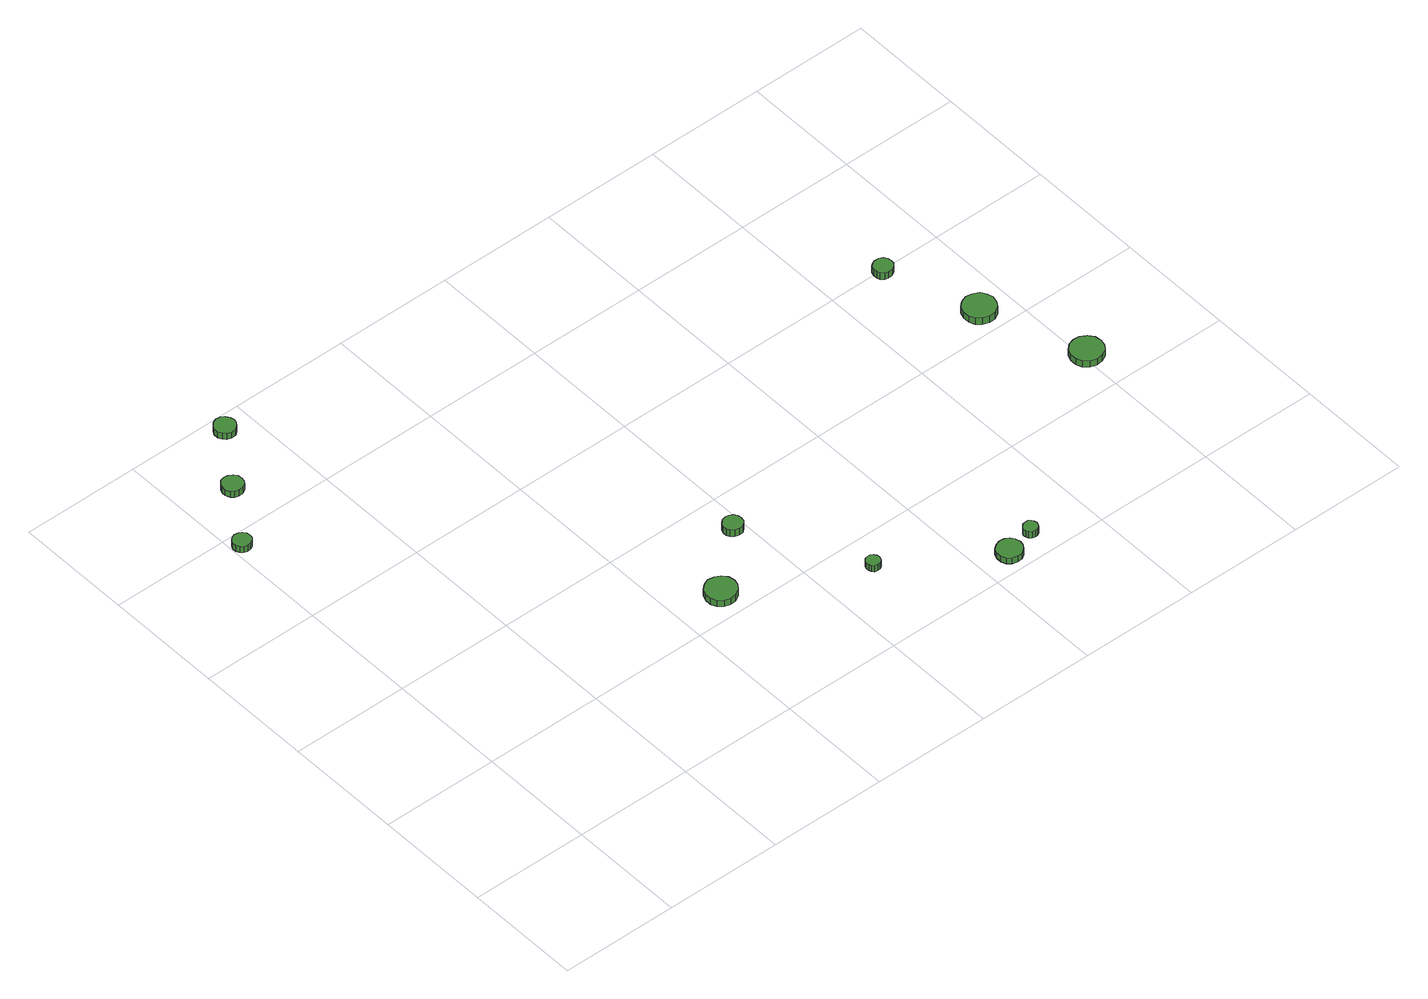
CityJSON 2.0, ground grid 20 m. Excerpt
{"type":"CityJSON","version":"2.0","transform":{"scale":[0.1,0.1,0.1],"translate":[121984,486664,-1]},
"CityObjects":{
"tree1":{"type":"SolitaryVegetationObject","attributes":{"function":"something"},"geometry":[{"type":"MultiSurface","lod":"1","boundaries":[[[0,1,2,3,4,5,6,7,8,9,10,11,12,13,14]],[[15,16,17,18,19,20,21,22,23,24,25,26,27,28,29]],[[0,29,28,1]],[[1,28,27,2]],[[2,27,26,3]],[[3,26,25,4]],[[4,25,24,5]],[[5,24,23,6]],[[6,23,22,7]],[[7,22,21,8]],[[8,21,20,9]],[[9,20,19,10]],[[10,19,18,11]],[[11,18,17,12]],[[12,17,16,13]],[[13,16,15,14]],[[14,15,29,0]]]}]},
"tree2":{"type":"SolitaryVegetationObject","attributes":{"function":"something"},"geometry":[{"type":"MultiSurface","lod":"1","boundaries":[[[30,31,32,33,34,35,36,37,38,39,40,41,42,43,44]],[[45,46,47,48,49,50,51,52,53,54,55,56,57,58,59]],[[30,59,58,31]],[[31,58,57,32]],[[32,57,56,33]],[[33,56,55,34]],[[34,55,54,35]],[[35,54,53,36]],[[36,53,52,37]],[[37,52,51,38]],[[38,51,50,39]],[[39,50,49,40]],[[40,49,48,41]],[[41,48,47,42]],[[42,47,46,43]],[[43,46,45,44]],[[44,45,59,30]]]}]},
"tree3":{"type":"SolitaryVegetationObject","attributes":{"function":"something"},"geometry":[{"type":"MultiSurface","lod":"1","boundaries":[[[60,61,62,63,64,65,66,67,68,69,70,71,72,73,74]],[[75,76,77,78,79,80,81,82,83,84,85,86,87,88,89]],[[60,89,88,61]],[[61,88,87,62]],[[62,87,86,63]],[[63,86,85,64]],[[64,85,84,65]],[[65,84,83,66]],[[66,83,82,67]],[[67,82,81,68]],[[68,81,80,69]],[[69,80,79,70]],[[70,79,78,71]],[[71,78,77,72]],[[72,77,76,73]],[[73,76,75,74]],[[74,75,89,60]]]}]},
"tree4":{"type":"SolitaryVegetationObject","attributes":{"function":"something"},"geometry":[{"type":"MultiSurface","lod":"1","boundaries":[[[90,91,92,93,94,95,96,97,98,99,100,101,102,103,104]],[[105,106,107,108,109,110,111,112,113,114,115,116,117,118,119]],[[90,119,118,91]],[[91,118,117,92]],[[92,117,116,93]],[[93,116,115,94]],[[94,115,114,95]],[[95,114,113,96]],[[96,113,112,97]],[[97,112,111,98]],[[98,111,110,99]],[[99,110,109,100]],[[100,109,108,101]],[[101,108,107,102]],[[102,107,106,103]],[[103,106,105,104]],[[104,105,119,90]]]}]},
"tree5":{"type":"SolitaryVegetationObject","attributes":{"function":"something"},"geometry":[{"type":"MultiSurface","lod":"1","boundaries":[[[120,121,122,123,124,125,126,127,128,129,130,131,132,133,134]],[[135,136,137,138,139,140,141,142,143,144,145,146,147,148,149]],[[120,149,148,121]],[[121,148,147,122]],[[122,147,146,123]],[[123,146,145,124]],[[124,145,144,125]],[[125,144,143,126]],[[126,143,142,127]],[[127,142,141,128]],[[128,141,140,129]],[[129,140,139,130]],[[130,139,138,131]],[[131,138,137,132]],[[132,137,136,133]],[[133,136,135,134]],[[134,135,149,120]]]}]},
"tree6":{"type":"SolitaryVegetationObject","attributes":{"function":"something"},"geometry":[{"type":"MultiSurface","lod":"1","boundaries":[[[150,151,152,153,154,155,156,157,158,159,160,161,162,163,164]],[[165,166,167,168,169,170,171,172,173,174,175,176,177,178,179]],[[150,179,178,151]],[[151,178,177,152]],[[152,177,176,153]],[[153,176,175,154]],[[154,175,174,155]],[[155,174,173,156]],[[156,173,172,157]],[[157,172,171,158]],[[158,171,170,159]],[[159,170,169,160]],[[160,169,168,161]],[[161,168,167,162]],[[162,167,166,163]],[[163,166,165,164]],[[164,165,179,150]]]}]},
"tree7":{"type":"SolitaryVegetationObject","attributes":{"function":"something"},"geometry":[{"type":"MultiSurface","lod":"1","boundaries":[[[180,181,182,183,184,185,186,187,188,189,190,191,192,193,194]],[[195,196,197,198,199,200,201,202,203,204,205,206,207,208,209]],[[180,209,208,181]],[[181,208,207,182]],[[182,207,206,183]],[[183,206,205,184]],[[184,205,204,185]],[[185,204,203,186]],[[186,203,202,187]],[[187,202,201,188]],[[188,201,200,189]],[[189,200,199,190]],[[190,199,198,191]],[[191,198,197,192]],[[192,197,196,193]],[[193,196,195,194]],[[194,195,209,180]]]}]},
"tree8":{"type":"SolitaryVegetationObject","attributes":{"function":"something"},"geometry":[{"type":"MultiSurface","lod":"1","boundaries":[[[210,211,212,213,214,215,216,217,218,219,220,221,222,223,224]],[[225,226,227,228,229,230,231,232,233,234,235,236,237,238,239]],[[210,239,238,211]],[[211,238,237,212]],[[212,237,236,213]],[[213,236,235,214]],[[214,235,234,215]],[[215,234,233,216]],[[216,233,232,217]],[[217,232,231,218]],[[218,231,230,219]],[[219,230,229,220]],[[220,229,228,221]],[[221,228,227,222]],[[222,227,226,223]],[[223,226,225,224]],[[224,225,239,210]]]}]},
"tree9":{"type":"SolitaryVegetationObject","attributes":{"function":"something"},"geometry":[{"type":"MultiSurface","lod":"1","boundaries":[[[240,241,242,243,244,245,246,247,248,249,250,251,252,253,254]],[[255,256,257,258,259,260,261,262,263,264,265,266,267,268,269]],[[240,269,268,241]],[[241,268,267,242]],[[242,267,266,243]],[[243,266,265,244]],[[244,265,264,245]],[[245,264,263,246]],[[246,263,262,247]],[[247,262,261,248]],[[248,261,260,249]],[[249,260,259,250]],[[250,259,258,251]],[[251,258,257,252]],[[252,257,256,253]],[[253,256,255,254]],[[254,255,269,240]]]}]},
"tree10":{"type":"SolitaryVegetationObject","attributes":{"function":"something"},"geometry":[{"type":"MultiSurface","lod":"1","boundaries":[[[270,271,272,273,274,275,276,277,278,279,280,281,282,283,284]],[[285,286,287,288,289,290,291,292,293,294,295,296,297,298,299]],[[270,299,298,271]],[[271,298,297,272]],[[272,297,296,273]],[[273,296,295,274]],[[274,295,294,275]],[[275,294,293,276]],[[276,293,292,277]],[[277,292,291,278]],[[278,291,290,279]],[[279,290,289,280]],[[280,289,288,281]],[[281,288,287,282]],[[282,287,286,283]],[[283,286,285,284]],[[284,285,299,270]]]}]},
"tree11":{"type":"SolitaryVegetationObject","attributes":{"function":"something"},"geometry":[{"type":"MultiSurface","lod":"1","boundaries":[[[300,301,302,303,304,305,306,307,308,309,310,311,312,313,314]],[[315,316,317,318,319,320,321,322,323,324,325,326,327,328,329]],[[300,329,328,301]],[[301,328,327,302]],[[302,327,326,303]],[[303,326,325,304]],[[304,325,324,305]],[[305,324,323,306]],[[306,323,322,307]],[[307,322,321,308]],[[308,321,320,309]],[[309,320,319,310]],[[310,319,318,311]],[[311,318,317,312]],[[312,317,316,313]],[[313,316,315,314]],[[314,315,329,300]]]}]}
},
"vertices":[
[33,777,19],[32,783,19],[28,788,19],[23,791,19],[16,792,19],[10,790,19],[6,786,19],[3,780,19],[3,774,19],[6,768,19],[10,764,19],[16,762,19],[23,763,19],[28,766,19],[32,771,19],[32,771,7],[28,766,7],[23,763,7],[16,762,7],[10,764,7],[6,768,7],[3,774,7],[3,780,7],[6,786,7],[10,790,7],[16,792,7],[23,791,7],[28,788,7],[32,783,7],[33,777,7],
[101,874,19],[100,882,19],[96,887,19],[89,891,19],[82,892,19],[75,890,19],[70,885,19],[67,878,19],[67,871,19],[70,864,19],[75,859,19],[82,857,19],[89,858,19],[96,861,19],[100,867,19],[100,867,7],[96,861,7],[89,858,7],[82,857,7],[75,859,7],[70,864,7],[67,871,7],[67,878,7],[70,885,7],[75,890,7],[82,892,7],[89,891,7],[96,887,7],[100,882,7],[101,874,7],
[172,973,19],[170,980,19],[166,986,19],[160,990,19],[152,991,19],[145,988,19],[140,983,19],[137,977,19],[137,969,19],[140,963,19],[145,958,19],[152,955,19],[160,956,19],[166,960,19],[170,966,19],[170,966,7],[166,960,7],[160,956,7],[152,955,7],[145,958,7],[140,963,7],[137,969,7],[137,977,7],[140,983,7],[145,988,7],[152,991,7],[160,990,7],[166,986,7],[170,980,7],[172,973,7],
[504,243,22],[502,254,22],[495,262,22],[486,267,22],[475,269,22],[465,265,22],[457,258,22],[453,248,22],[453,238,22],[457,228,22],[465,221,22],[475,218,22],[486,219,22],[495,224,22],[502,233,22],[502,233,9],[495,224,9],[486,219,9],[475,218,9],[465,221,9],[457,228,9],[453,238,9],[453,248,9],[457,258,9],[465,265,9],[475,269,9],[486,267,9],[495,262,9],[502,254,9],[504,243,9],
[596,335,22],[595,341,22],[591,347,22],[585,350,22],[579,351,22],[572,349,22],[567,344,22],[564,338,22],[564,331,22],[567,325,22],[572,321,22],[579,319,22],[585,319,22],[591,323,22],[595,328,22],[595,328,9],[591,323,9],[585,319,9],[579,319,9],[572,321,9],[567,325,9],[564,331,9],[564,338,9],[567,344,9],[572,349,9],[579,351,9],[585,350,9],[591,347,9],[595,341,9],[596,335,9],
[695,142,23],[694,146,23],[691,150,23],[687,153,23],[682,153,23],[677,152,23],[674,149,23],[672,144,23],[672,139,23],[674,135,23],[677,131,23],[682,130,23],[687,130,23],[691,133,23],[694,137,23],[694,137,11],[691,133,11],[687,130,11],[682,130,11],[677,131,11],[674,135,11],[672,139,11],[672,144,11],[674,149,11],[677,152,11],[682,153,11],[687,153,11],[691,150,11],[694,146,11],[695,142,11],
[870,30,24],[868,39,24],[863,46,24],[856,50,24],[847,51,24],[839,48,24],[832,43,24],[829,35,24],[829,26,24],[832,18,24],[839,12,24],[847,10,24],[856,10,24],[863,15,24],[868,22,24],[868,22,12],[863,15,12],[856,10,12],[847,10,12],[839,12,12],[832,18,12],[829,26,12],[829,35,12],[832,43,12],[839,48,12],[847,51,12],[856,50,12],[863,46,12],[868,39,12],[870,30,12],
[914,44,24],[913,49,24],[910,53,24],[906,56,24],[901,56,24],[896,55,24],[892,51,24],[890,47,24],[890,42,24],[892,38,24],[896,34,24],[901,33,24],[906,33,24],[910,36,24],[913,40,24],[913,40,11],[910,36,11],[906,33,11],[901,33,11],[896,34,11],[892,38,11],[890,42,11],[890,47,11],[892,51,11],[896,55,11],[901,56,11],[906,56,11],[910,53,11],[913,49,11],[914,44,11],
[1106,592,27],[1105,598,27],[1101,604,27],[1095,607,27],[1088,607,27],[1082,605,27],[1077,601,27],[1075,595,27],[1075,588,27],[1077,582,27],[1082,578,27],[1088,576,27],[1095,577,27],[1101,580,27],[1105,585,27],[1105,585,14],[1101,580,14],[1095,577,14],[1088,576,14],[1082,578,14],[1077,582,14],[1075,588,14],[1075,595,14],[1077,601,14],[1082,605,14],[1088,607,14],[1095,607,14],[1101,604,14],[1105,598,14],[1106,592,14],
[1170,438,26],[1167,449,26],[1161,458,26],[1151,463,26],[1140,465,26],[1129,461,26],[1121,454,26],[1117,443,26],[1117,432,26],[1121,422,26],[1129,415,26],[1140,411,26],[1151,412,26],[1161,418,26],[1167,427,26],[1167,427,13],[1161,418,13],[1151,412,13],[1140,411,13],[1129,415,13],[1121,422,13],[1117,432,13],[1117,443,13],[1121,454,13],[1129,461,13],[1140,465,13],[1151,463,13],[1161,458,13],[1167,449,13],[1170,438,13],
[1230,268,26],[1228,279,26],[1221,288,26],[1211,294,26],[1200,295,26],[1190,292,26],[1181,284,26],[1177,274,26],[1177,263,26],[1181,253,26],[1190,245,26],[1200,242,26],[1211,243,26],[1221,248,26],[1228,257,26],[1228,257,14],[1221,248,14],[1211,243,14],[1200,242,14],[1190,245,14],[1181,253,14],[1177,263,14],[1177,274,14],[1181,284,14],[1190,292,14],[1200,295,14],[1211,294,14],[1221,288,14],[1228,279,14],[1230,268,14]
]}
